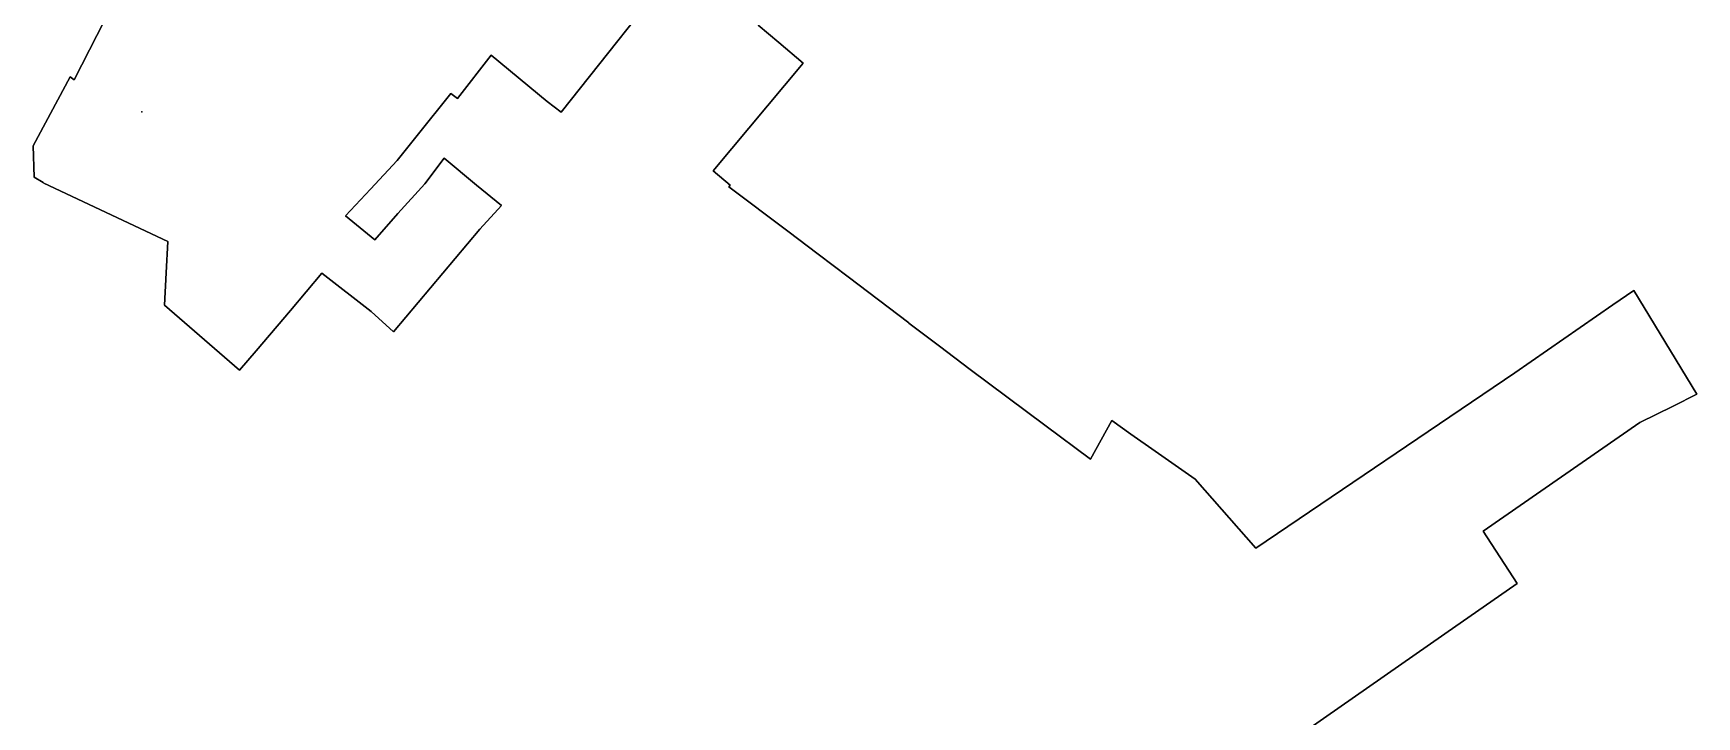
# Model space of a CAD drawing. Header units: inches. Extents: x 11258954 to 11313122, y 3645444 to 3695200.
# Drawn here: x 11287142 to 11289744, y 3665329 to 3666399 of the extents above; entities that cross this region are included whole.
import ezdxf

# ---------------------------------------------------------------- set-up
doc = ezdxf.new("R2010")
doc.units = ezdxf.units.IN
doc.header["$MEASUREMENT"] = 0
doc.layers.add('PointOfInterest', color=52, linetype='Continuous')
doc.layers.add('ZipCode', color=108, linetype='Continuous')

msp = doc.modelspace()

# ---------------------------------------------------------------- linework, layer by layer
at = {"layer": 'PointOfInterest'}
msp.add_point((11287311.395, 3666276.3329), dxfattribs=at)
at = {"layer": 'ZipCode'}
for points in [[(11287265, 3666442.75, 0), (11287205.4315, 3666326.6525, 0), (11287199.1485, 3666331.2115, 0), (11287141.5, 3666223, 0), (11287143, 3666174, 0), (11287157, 3666165.5, 0), (11287158, 3666164.5, 0), (11287352, 3666073.5, 0), (11287349.5475, 3666024.4535, 0), (11287347, 3665973.5, 0), (11287464.0655, 3665871.8565, 0), (11287490, 3665902, 0), (11287544, 3665965.5, 0), (11287593, 3666023.5, 0), (11287670, 3665963.5, 0), (11287705, 3665932, 0), (11287840, 3666092.75, 0), (11287874, 3666129.5, 0), (11287835, 3666161.5, 0), (11287784.1515, 3666203.8735, 0), (11287754, 3666163.75, 0), (11287712, 3666117, 0), (11287676, 3666076, 0), (11287630, 3666113.5, 0), (11287669, 3666155.25, 0), (11287711, 3666200, 0), (11287742, 3666239, 0), (11287794.9005, 3666305.1205, 0), (11287805, 3666297, 0), (11287858, 3666365, 0), (11287945.755, 3666292.5065, 0), (11287967.234, 3666275.826, 0), (11288158.9645, 3666517.369, 0)], [(11288158.9645, 3666517.369, 0), (11287967.234, 3666275.826, 0), (11287945.755, 3666292.5065, 0), (11287858, 3666365, 0), (11287805, 3666297, 0), (11287794.9005, 3666305.1205, 0), (11287742, 3666239, 0), (11287711, 3666200, 0), (11287669, 3666155.25, 0), (11287630, 3666113.5, 0), (11287676, 3666076, 0), (11287712, 3666117, 0), (11287754, 3666163.75, 0), (11287784.1515, 3666203.8735, 0), (11287835, 3666161.5, 0), (11287874, 3666129.5, 0), (11287840, 3666092.75, 0), (11287705, 3665932, 0), (11287670, 3665963.5, 0), (11287593, 3666023.5, 0), (11287544, 3665965.5, 0), (11287490, 3665902, 0), (11287464.0655, 3665871.8565, 0), (11287347, 3665973.5, 0), (11287349.5475, 3666024.4535, 0), (11287352, 3666073.5, 0), (11287158, 3666164.5, 0), (11287157, 3666165.5, 0), (11287143, 3666174, 0), (11287141.5, 3666223, 0), (11287199.1485, 3666331.2115, 0), (11287205.4315, 3666326.6525, 0), (11287265, 3666442.75, 0)], [(11288275.502, 3666412.2405, 0), (11288307.986, 3666384.835, 0), (11288346.202, 3666352.5935, 0), (11288205.052, 3666183.843, 0), (11288231.8975, 3666161.386, 0), (11288229.9725, 3666159.0845, 0), (11288322.1345, 3666089.2535, 0), (11288369.2235, 3666053.5735, 0), (11288416.305, 3666017.9, 0), (11288463.968, 3665981.7855, 0), (11288511.5195, 3665945.7555, 0), (11288511.5755, 3665945.713, 0), (11288559.414, 3665909.466, 0), (11288607.308, 3665873.176, 0), (11288724.257, 3665785.8425, 0), (11288795.664, 3665732.5185, 0), (11288829.112, 3665792.8695, 0), (11288858.775, 3665771.9345, 0), (11288896.8175, 3665745.0855, 0), (11288959.0805, 3665701.278, 0), (11289054.3475, 3665593.296, 0), (11289459.182, 3665867.4705, 0), (11289612.755, 3665974.1065, 0), (11289645.762, 3665996.5855, 0), (11289744, 3665834.25, 0), (11289707, 3665815.5, 0), (11289655, 3665789.75, 0), (11289410, 3665620, 0), (11289410.0795, 3665619.8765, 0), (11289463, 3665538, 0), (11289350, 3665459, 0), (11289065, 3665260.5, 0)], [(11289065, 3665260.5, 0), (11289350, 3665459, 0), (11289463, 3665538, 0), (11289410.0795, 3665619.8765, 0), (11289410, 3665620, 0), (11289655, 3665789.75, 0), (11289707, 3665815.5, 0), (11289744, 3665834.25, 0), (11289645.762, 3665996.5855, 0), (11289612.755, 3665974.1065, 0), (11289459.182, 3665867.4705, 0), (11289054.3475, 3665593.296, 0), (11288959.0805, 3665701.278, 0), (11288896.8175, 3665745.0855, 0), (11288858.775, 3665771.9345, 0), (11288829.112, 3665792.8695, 0), (11288795.664, 3665732.5185, 0), (11288724.257, 3665785.8425, 0), (11288607.308, 3665873.176, 0), (11288559.414, 3665909.466, 0), (11288511.5755, 3665945.713, 0), (11288511.5195, 3665945.7555, 0), (11288463.968, 3665981.7855, 0), (11288416.305, 3666017.9, 0), (11288369.2235, 3666053.5735, 0), (11288322.1345, 3666089.2535, 0), (11288229.9725, 3666159.0845, 0), (11288231.8975, 3666161.386, 0), (11288205.052, 3666183.843, 0), (11288346.202, 3666352.5935, 0), (11288307.986, 3666384.835, 0), (11288275.502, 3666412.2405, 0)]]:
    msp.add_polyline3d(points, dxfattribs=at)

doc.saveas('drawing.dxf')
